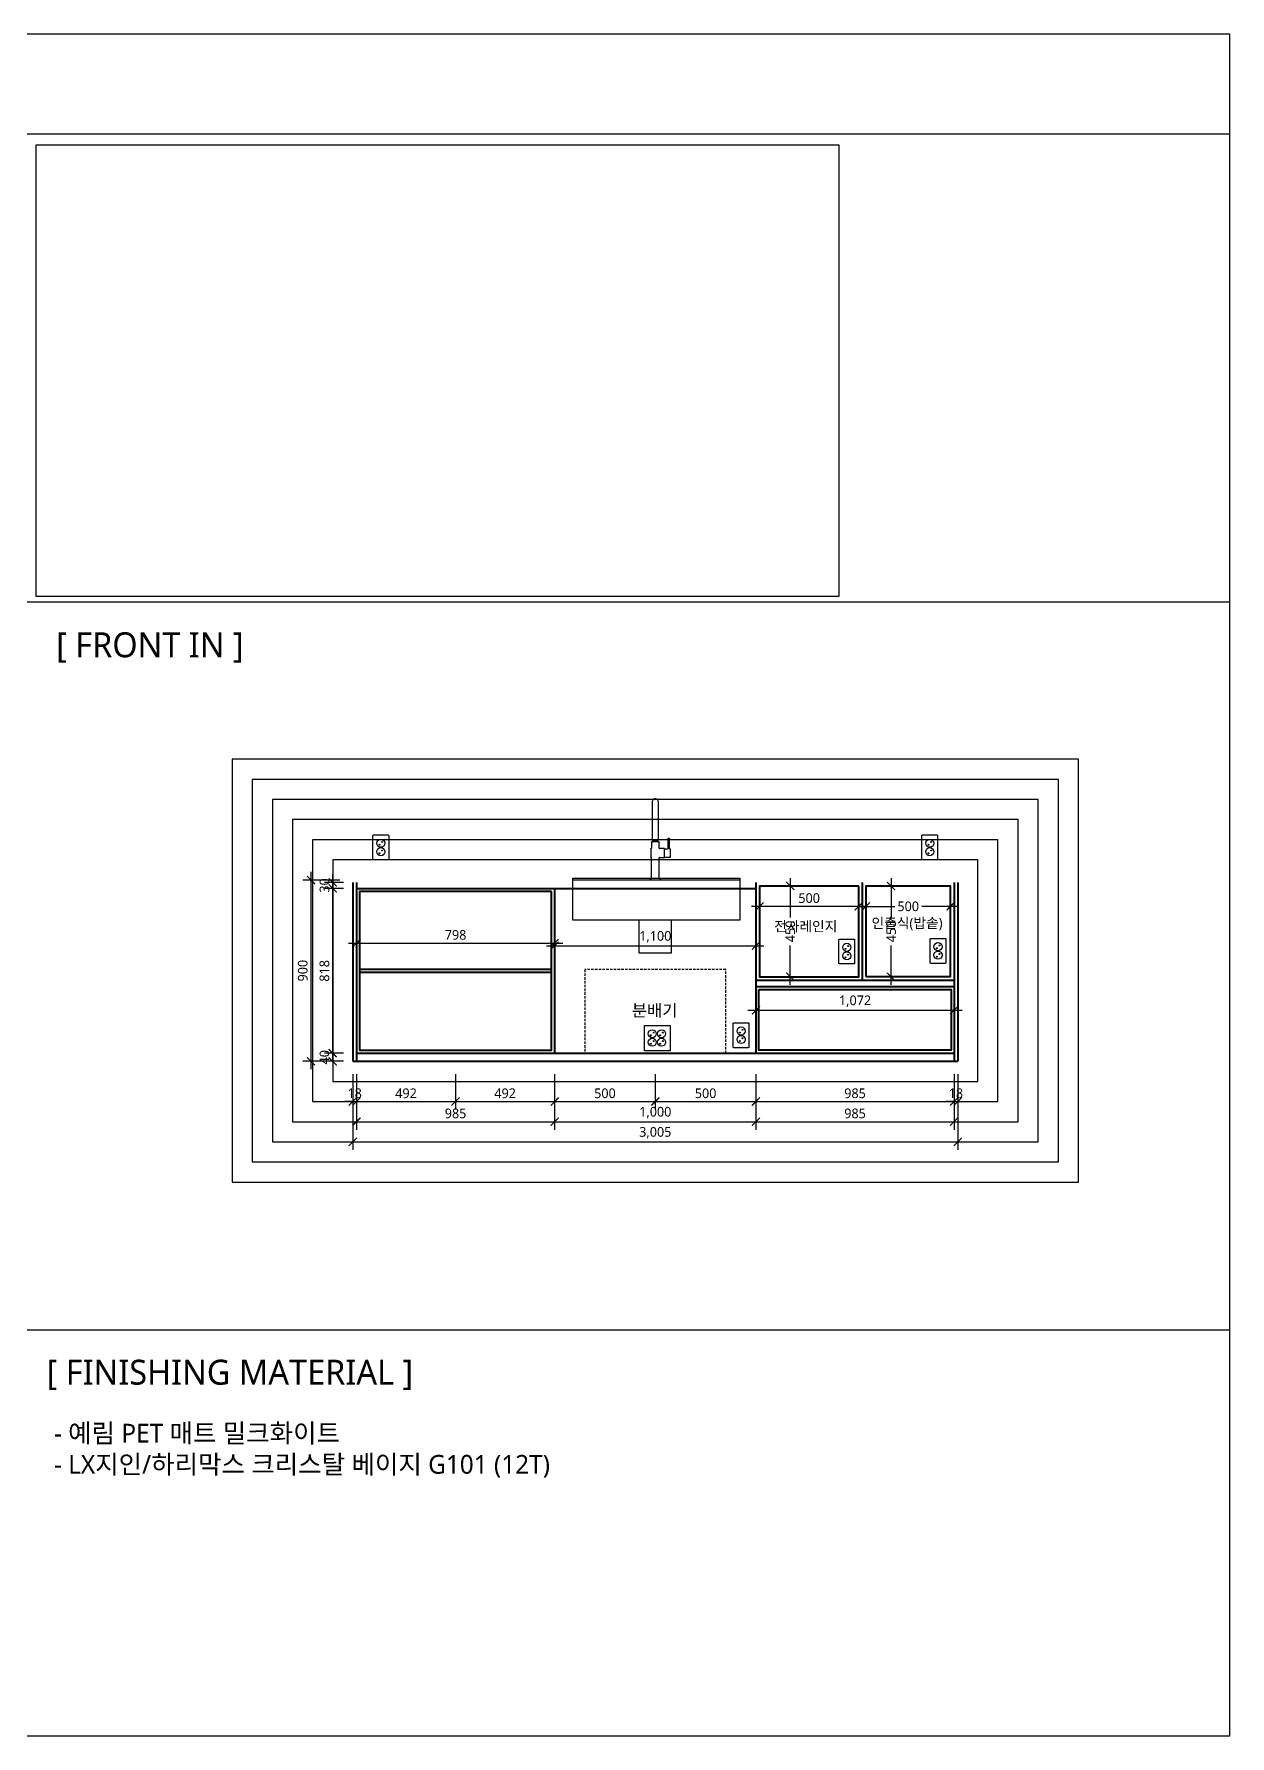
# Model space of a CAD drawing. Header units: millimetres. Extents: x 512 to 764439, y -71 to 559481.
# Drawn here: x 545884 to 551825, y 215317 to 223768 of the extents above; entities that cross this region are included whole.
import ezdxf
from ezdxf.enums import TextEntityAlignment as Align

# ---------------------------------------------------------------- set-up
doc = ezdxf.new("R2010")
doc.units = ezdxf.units.MM
doc.header["$LTSCALE"] = 50
doc.linetypes.add('HIDDEN', pattern=[0.375, 0.25, -0.125])
doc.layers.add('#Fur', color=6, linetype='Continuous', lineweight=40)
for name, color, linetype in [('#FUR_제작', 6, 'Continuous'), ('#TEXT', 7, 'Continuous'), ('#욕실', 252, 'Continuous'), ('#콘센트.스위치', 4, 'Continuous'), ('_R_F_WIN', 4, 'Continuous')]:
    doc.layers.add(name, color=color, linetype=linetype)
doc.styles.add('CJ-TEXT', font='malgun.ttf')
doc.styles.add('맑은 고딕', font='malgun.ttf')
doc.styles.add('맑은고딕', font='malgun.ttf')
doc.dimstyles.new('DIM-120', dxfattribs={"dimscale": 120, "dimtxt": 0.6, "dimasz": 0.8, "dimexe": 0.8, "dimexo": 0.8, "dimgap": 0.2, "dimtad": 1, "dimdec": 0, "dimlunit": 6, "dimtxsty": '맑은고딕', "dimblk": 'ARCHTICK', "dimcen": 1, "dimdle": 0.8, "dimclrd": 5, "dimclre": 5, "dimclrt": 4, "dimadec": 0, "dimazin": 0, "dimtfac": 1, "dimtdec": 0, "dimtix": 1, "dimtmove": 2, "dimatfit": 3, "dimldrblk": 'ARCHTICK', "dimfxl": 1, "dimtolj": 1, "dimtzin": 0, "dimarcsym": 0})
picture_1 = doc.add_image_def('image32.png', size_in_pixel=(1920, 1080))

# ---------------------------------------------------------------- blocks, each defined once
blk = doc.blocks.new('ford')
at = {"color": 8}
for p, q in [((261334.8, 20238.5), (261335.1, 20241.3)), ((261334.8, 20047.7), (261334.8, 20238.5)), ((261335.1, 20241.3), (261335.8, 20244.1)), ((261335.8, 20244.1), (261337, 20246.8)), ((261337, 20246.8), (261338.8, 20249.2)), ((261338.8, 20249.2), (261341, 20251.2)), ((261341, 20251.2), (261343.4, 20252.6)), ((261343.4, 20252.6), (261345.9, 20253.4)), ((261345.9, 20253.4), (261348.3, 20253.6)), ((261348.3, 20253.6), (261350.8, 20253.4)), ((261350.8, 20253.4), (261353.3, 20252.6)), ((261353.3, 20252.6), (261355.7, 20251.2)), ((261355.7, 20251.2), (261357.9, 20249.2)), ((261357.9, 20249.2), (261359.6, 20246.8)), ((261359.6, 20246.8), (261360.9, 20244.1)), ((261360.9, 20244.1), (261361.6, 20241.3)), ((261361.6, 20241.3), (261361.8, 20238.5)), ((261361.8, 20238.5), (261361.8, 20047.7)), ((261329.3, 20038), (261329.4, 20038.2)), ((261329.3, 20037.7), (261329.3, 20038)), ((261329.3, 20037.7), (261329.3, 20006.7)), ((261329.4, 20038.2), (261329.6, 20038.3)), ((261329.6, 20038.3), (261329.8, 20038.4)), ((261333.2, 20039.4), (261329.8, 20038.4)), ((261333.2, 20039.4), (261333.6, 20039.4)), ((261333.6, 20039.4), (261333.9, 20039.4)), ((261333.9, 20039.4), (261334.9, 20039.4)), ((261334.8, 20047.7), (261334.9, 20047.4)), ((261334.9, 20047.4), (261335.1, 20047.4)), ((261334.9, 20047.4), (261334.9, 20039.4)), ((261361.8, 20039.4), (261334.9, 20039.4)), ((261336, 20047.4), (261335.1, 20047.4)), ((261336, 20047.4), (261336.2, 20046.7)), ((261360.6, 20047.4), (261336, 20047.4)), ((261336.2, 20046.7), (261336.2, 20046.4)), ((261336.2, 20046.4), (261360.4, 20046.4)), ((261360.6, 20047.4), (261360.4, 20046.4)), ((261360.6, 20047.4), (261361.8, 20047.4)), ((261361.8, 20047.4), (261361.8, 20047.7)), ((261361.8, 20039.4), (261361.8, 20047.4)), ((261363.1, 20039.4), (261361.8, 20039.4)), ((261363.1, 20039.4), (261363.5, 20039.4)), ((261363.5, 20039.4), (261366.9, 20038.4)), ((261366.9, 20038.4), (261367.1, 20038.3)), ((261367.1, 20038.3), (261367.3, 20038.2)), ((261367.3, 20038.2), (261367.4, 20038)), ((261367.4, 20038), (261367.4, 20037.7)), ((261367.4, 20007), (261367.4, 20037.7)), ((261411.8, 20004.5), (261411.8, 20057.4)), ((261411.8, 20057.4), (261418.3, 20057.4)), ((261418.3, 20004.5), (261418.3, 20057.4)), ((261326.7, 20004.6), (261326.8, 20004.9)), ((261326.7, 20004.6), (261326.7, 20003.9)), ((261326.7, 20003.9), (261326.7, 20003.9)), ((261326.7, 20003.9), (261326.7, 19962.1)), ((261326.8, 19961.8), (261326.7, 19962.1)), ((261326.8, 20004.9), (261327, 20005.1)), ((261327, 19961.6), (261326.8, 19961.8)), ((261327, 20005.1), (261327.2, 20005.3)), ((261327.2, 19961.4), (261327, 19961.6)), ((261327.2, 20005.3), (261327.5, 20005.3)), ((261327.5, 19961.4), (261327.2, 19961.4)), ((261327.9, 20005.3), (261327.5, 20005.3)), ((261327.9, 19961.4), (261327.5, 19961.4)), ((261327.9, 20005.3), (261328.4, 20005.4)), ((261328.4, 19961.3), (261327.9, 19961.4)), ((261328.4, 20005.4), (261328.8, 20005.7)), ((261328.8, 19961), (261328.4, 19961.3)), ((261328.8, 20005.7), (261329.1, 20006.1)), ((261329.1, 19960.5), (261328.8, 19961)), ((261329.1, 20006.1), (261329.3, 20006.7)), ((261329.2, 19960), (261329.1, 19960.5)), ((261329.2, 19858.8), (261329.2, 19960)), ((261367.4, 20007), (261367.4, 20006.7)), ((261367.4, 20006.7), (261367.5, 20006.1)), ((261367.5, 20006.1), (261367.8, 20005.7)), ((261367.6, 19960.5), (261367.5, 19960)), ((261367.5, 19858.8), (261367.5, 19960)), ((261367.8, 19961), (261367.6, 19960.5)), ((261367.8, 20005.7), (261368.3, 20005.4)), ((261368.3, 19961.3), (261367.8, 19961)), ((261368.3, 20005.4), (261368.8, 20005.3)), ((261368.8, 19961.4), (261368.3, 19961.3)), ((261393.9, 20005.3), (261368.8, 20005.3)), ((261368.8, 19961.4), (261393.9, 19961.4)), ((261393.9, 20005.3), (261394.2, 20005.3)), ((261394.2, 19961.4), (261393.9, 19961.4)), ((261394.2, 20005.3), (261394.4, 20005.1)), ((261394.4, 19961.6), (261394.2, 19961.4)), ((261394.4, 20005.1), (261394.6, 20004.9)), ((261394.5, 19961.8), (261394.4, 19961.6)), ((261394.5, 19961.8), (261423.8, 19961.8)), ((261394.6, 20004.9), (261394.7, 20004.6)), ((261394.6, 20004.5), (261394.7, 20004.5)), ((261394.7, 20004.6), (261394.7, 20004.5)), ((261394.7, 20004.5), (261411.8, 20004.5)), ((261394.7, 19961.8), (261394.7, 20004.5)), ((261418.3, 20004.5), (261423.8, 20004.5)), ((261423.8, 19961.8), (261423.8, 20004.5)), ((261321.2, 19854.2), (261321.4, 19854.6)), ((261321.2, 19854.2), (261321.2, 19850.9)), ((261321.4, 19850.4), (261321.2, 19850.9)), ((261321.3, 19850.1), (261321.2, 19849.8)), ((261321.2, 19849.8), (261321.2, 19849)), ((261375.4, 19849), (261321.2, 19849)), ((261321.3, 19850.1), (261321.5, 19850.2)), ((261321.4, 19854.6), (261321.8, 19854.9)), ((261321.9, 19850.2), (261321.4, 19850.4)), ((261321.5, 19850.2), (261321.7, 19850.2)), ((261321.9, 19850.2), (261321.7, 19850.2)), ((261321.8, 19854.9), (261327.4, 19856.4)), ((261322.1, 19850.2), (261321.9, 19850.2)), ((261322.1, 19850.2), (261374.7, 19850.2)), ((261327.4, 19856.4), (261328.1, 19856.8)), ((261328.1, 19856.8), (261328.7, 19857.3)), ((261328.7, 19857.3), (261329.1, 19858)), ((261329.1, 19858), (261329.2, 19858.8)), ((261367.5, 19858.8), (261367.6, 19858)), ((261367.6, 19858), (261368, 19857.3)), ((261368, 19857.3), (261368.5, 19856.8)), ((261368.5, 19856.8), (261369.3, 19856.4)), ((261374.9, 19854.9), (261369.3, 19856.4)), ((261375.3, 19850.4), (261374.7, 19850.2)), ((261375, 19850.2), (261374.7, 19850.2)), ((261374.9, 19854.9), (261375.3, 19854.6)), ((261375.1, 19850.2), (261375, 19850.2)), ((261375.4, 19850.1), (261375.1, 19850.2)), ((261375.3, 19854.6), (261375.5, 19854.2)), ((261375.5, 19850.9), (261375.3, 19850.4)), ((261375.4, 19850.1), (261375.4, 19849.8)), ((261375.4, 19849.8), (261375.4, 19849)), ((261375.5, 19850.9), (261375.5, 19854.2))]:
    blk.add_line(p, q, dxfattribs=at)
blk = doc.blocks.new('2구 콘센트 입면')
at = {"layer": '#콘센트.스위치', "color": 252}
blk.add_lwpolyline([(323691.9, 76358.2), (323763.9, 76358.2, -0.414214), (323766.9, 76355.2), (323766.9, 76237.2, -0.414214), (323763.9, 76234.2), (323691.9, 76234.2, -0.414214), (323688.9, 76237.2), (323688.9, 76355.2, -0.414214)], format="xyb", close=True, dxfattribs=at)
for centre, radius in [((323727.9, 76317.1), 20.1), ((323734.8, 76323), 2.26), ((323727.9, 76274.9), 20.1), ((323721.3, 76309.6), 2.26), ((323721.3, 76267.3), 2.26), ((323734.8, 76280.8), 2.26)]:
    blk.add_circle(centre, radius, dxfattribs=at)
blk = doc.blocks.new('4구 콘센트 입면')
at = {"layer": '#콘센트.스위치', "color": 252}
blk.add_lwpolyline([(323297.1, 76378.6), (323419.1, 76378.6, -0.414214), (323422.1, 76375.6), (323422.1, 76255.6, -0.414214), (323419.1, 76252.6), (323297.1, 76252.6, -0.414214), (323294.1, 76255.6), (323294.1, 76375.6, -0.414214)], format="xyb", close=True, dxfattribs=at)
for centre, radius in [((323333.1, 76337.5), 20.1), ((323326.5, 76329.9), 2.26), ((323340, 76343.4), 2.26), ((323379.1, 76337.5), 20.1), ((323372.5, 76329.9), 2.26), ((323386, 76343.4), 2.26), ((323333.1, 76295.3), 20.1), ((323326.5, 76287.7), 2.26), ((323340, 76301.2), 2.26), ((323379.1, 76295.3), 20.1), ((323372.5, 76287.7), 2.26), ((323386, 76301.2), 2.26)]:
    blk.add_circle(centre, radius, dxfattribs=at)
blk = doc.blocks.new('_ArchTick')
at = {"color": 0, "linetype": 'ByBlock', "const_width": 0.15}
blk.add_lwpolyline([(-0.5, -0.5), (0.5, 0.5)], dxfattribs=at)
blk = doc.blocks.new('*D126')
at = {"color": 5, "lineweight": -2, "transparency": 16777216}
for p, q in [((547467.7, 218603.2), (547467.7, 218427.2)), ((547485.7, 218603.2), (547485.7, 218427.2)), ((547467.7, 218467.2), (547427.7, 218467.2)), ((547467.7, 218467.2), (547485.7, 218467.2)), ((547485.7, 218467.2), (547525.7, 218467.2))]:
    blk.add_line(p, q, dxfattribs=at)
at = {"layer": 'Defpoints', "color": 0, "transparency": 16777216}
for p in [(547467.7, 218667.2), (547485.7, 218667.2), (547485.7, 218467.2)]:
    blk.add_point(p, dxfattribs=at)
at = {"color": 5, "lineweight": -2, "transparency": 16777216, "xscale": 40, "yscale": 40, "zscale": 40}
blk.add_blockref('_ArchTick', (547467.7, 218467.2), dxfattribs=at)
at = {"color": 5, "lineweight": -2, "transparency": 16777216, "xscale": 40, "yscale": 40, "zscale": 40, "rotation": 180}
blk.add_blockref('_ArchTick', (547485.7, 218467.2), dxfattribs=at)
at = {"color": 4, "transparency": 16777216, "insert": (547476.7, 218508.2), "char_height": 48, "attachment_point": 5, "style": '맑은고딕'}
blk.add_mtext('\\A1;18', dxfattribs=at)
blk = doc.blocks.new('*D127')
at = {"color": 5, "lineweight": -2, "transparency": 16777216}
for p, q in [((547485.7, 218603.2), (547485.7, 218427.2)), ((547978, 218603.2), (547978, 218427.2)), ((547445.7, 218467.2), (548018, 218467.2))]:
    blk.add_line(p, q, dxfattribs=at)
at = {"layer": 'Defpoints', "color": 0, "transparency": 16777216}
for p in [(547485.7, 218667.2), (547978, 218667.2), (547978, 218467.2)]:
    blk.add_point(p, dxfattribs=at)
at = {"color": 5, "lineweight": -2, "transparency": 16777216, "xscale": 40, "yscale": 40, "zscale": 40, "rotation": 180}
blk.add_blockref('_ArchTick', (547485.7, 218467.2), dxfattribs=at)
at = {"color": 5, "lineweight": -2, "transparency": 16777216, "xscale": 40, "yscale": 40, "zscale": 40}
blk.add_blockref('_ArchTick', (547978, 218467.2), dxfattribs=at)
at = {"color": 4, "transparency": 16777216, "insert": (547731.9, 218508), "char_height": 48, "attachment_point": 5, "style": '맑은고딕'}
blk.add_mtext('\\A1;492', dxfattribs=at)
blk = doc.blocks.new('*D128')
at = {"color": 5, "lineweight": -2, "transparency": 16777216}
for p, q in [((547978, 218603.2), (547978, 218427.2)), ((548470.2, 218603.2), (548470.2, 218427.2)), ((547938, 218467.2), (548510.2, 218467.2))]:
    blk.add_line(p, q, dxfattribs=at)
at = {"layer": 'Defpoints', "color": 0, "transparency": 16777216}
for p in [(547978, 218667.2), (548470.2, 218667.2), (548470.2, 218467.2)]:
    blk.add_point(p, dxfattribs=at)
at = {"color": 5, "lineweight": -2, "transparency": 16777216, "xscale": 40, "yscale": 40, "zscale": 40, "rotation": 180}
blk.add_blockref('_ArchTick', (547978, 218467.2), dxfattribs=at)
at = {"color": 5, "lineweight": -2, "transparency": 16777216, "xscale": 40, "yscale": 40, "zscale": 40}
blk.add_blockref('_ArchTick', (548470.2, 218467.2), dxfattribs=at)
at = {"color": 4, "transparency": 16777216, "insert": (548224.1, 218508), "char_height": 48, "attachment_point": 5, "style": '맑은고딕'}
blk.add_mtext('\\A1;492', dxfattribs=at)
blk = doc.blocks.new('*D129')
at = {"color": 5, "lineweight": -2, "transparency": 16777216}
for p, q in [((548470.2, 218603.2), (548470.2, 218427.2)), ((548970.2, 218603.2), (548970.2, 218427.2)), ((548430.2, 218467.2), (549010.2, 218467.2))]:
    blk.add_line(p, q, dxfattribs=at)
at = {"layer": 'Defpoints', "color": 0, "transparency": 16777216}
for p in [(548470.2, 218667.2), (548970.2, 218667.2), (548970.2, 218467.2)]:
    blk.add_point(p, dxfattribs=at)
at = {"color": 5, "lineweight": -2, "transparency": 16777216, "xscale": 40, "yscale": 40, "zscale": 40, "rotation": 180}
blk.add_blockref('_ArchTick', (548470.2, 218467.2), dxfattribs=at)
at = {"color": 5, "lineweight": -2, "transparency": 16777216, "xscale": 40, "yscale": 40, "zscale": 40}
blk.add_blockref('_ArchTick', (548970.2, 218467.2), dxfattribs=at)
at = {"color": 4, "transparency": 16777216, "insert": (548720.2, 218508), "char_height": 48, "attachment_point": 5, "style": '맑은고딕'}
blk.add_mtext('\\A1;500', dxfattribs=at)
blk = doc.blocks.new('*D130')
at = {"color": 5, "lineweight": -2, "transparency": 16777216}
for p, q in [((549470.2, 218603.2), (549470.2, 218427.2)), ((550454.7, 218603.2), (550454.7, 218427.2)), ((549430.2, 218467.2), (550494.7, 218467.2))]:
    blk.add_line(p, q, dxfattribs=at)
at = {"layer": 'Defpoints', "color": 0, "transparency": 16777216}
for p in [(549470.2, 218667.2), (550454.7, 218667.2), (550454.7, 218467.2)]:
    blk.add_point(p, dxfattribs=at)
at = {"color": 5, "lineweight": -2, "transparency": 16777216, "xscale": 40, "yscale": 40, "zscale": 40, "rotation": 180}
blk.add_blockref('_ArchTick', (549470.2, 218467.2), dxfattribs=at)
at = {"color": 5, "lineweight": -2, "transparency": 16777216, "xscale": 40, "yscale": 40, "zscale": 40}
blk.add_blockref('_ArchTick', (550454.7, 218467.2), dxfattribs=at)
at = {"color": 4, "transparency": 16777216, "insert": (549962.5, 218508), "char_height": 48, "attachment_point": 5, "style": '맑은고딕'}
blk.add_mtext('\\A1;985', dxfattribs=at)
blk = doc.blocks.new('*D131')
at = {"color": 5, "lineweight": -2, "transparency": 16777216}
for p, q in [((550454.7, 218603.2), (550454.7, 218427.2)), ((550472.7, 218603.2), (550472.7, 218427.2)), ((550454.7, 218467.2), (550414.7, 218467.2)), ((550454.7, 218467.2), (550472.7, 218467.2)), ((550472.7, 218467.2), (550512.7, 218467.2))]:
    blk.add_line(p, q, dxfattribs=at)
at = {"layer": 'Defpoints', "color": 0, "transparency": 16777216}
for p in [(550454.7, 218667.2), (550472.7, 218667.2), (550472.7, 218467.2)]:
    blk.add_point(p, dxfattribs=at)
at = {"color": 5, "lineweight": -2, "transparency": 16777216, "xscale": 40, "yscale": 40, "zscale": 40}
blk.add_blockref('_ArchTick', (550454.7, 218467.2), dxfattribs=at)
at = {"color": 5, "lineweight": -2, "transparency": 16777216, "xscale": 40, "yscale": 40, "zscale": 40, "rotation": 180}
blk.add_blockref('_ArchTick', (550472.7, 218467.2), dxfattribs=at)
at = {"color": 4, "transparency": 16777216, "insert": (550463.7, 218508.2), "char_height": 48, "attachment_point": 5, "style": '맑은고딕'}
blk.add_mtext('\\A1;18', dxfattribs=at)
blk = doc.blocks.new('*D132')
at = {"color": 5, "lineweight": -2, "transparency": 16777216}
for p, q in [((547485.7, 218603.2), (547485.7, 218327.2)), ((548470.2, 218603.2), (548470.2, 218327.2)), ((547445.7, 218367.2), (548510.2, 218367.2))]:
    blk.add_line(p, q, dxfattribs=at)
at = {"layer": 'Defpoints', "color": 0, "transparency": 16777216}
for p in [(547485.7, 218667.2), (548470.2, 218667.2), (548470.2, 218367.2)]:
    blk.add_point(p, dxfattribs=at)
at = {"color": 5, "lineweight": -2, "transparency": 16777216, "xscale": 40, "yscale": 40, "zscale": 40, "rotation": 180}
blk.add_blockref('_ArchTick', (547485.7, 218367.2), dxfattribs=at)
at = {"color": 5, "lineweight": -2, "transparency": 16777216, "xscale": 40, "yscale": 40, "zscale": 40}
blk.add_blockref('_ArchTick', (548470.2, 218367.2), dxfattribs=at)
at = {"color": 4, "transparency": 16777216, "insert": (547978, 218408), "char_height": 48, "attachment_point": 5, "style": '맑은고딕'}
blk.add_mtext('\\A1;985', dxfattribs=at)
blk = doc.blocks.new('*D133')
at = {"color": 5, "lineweight": -2, "transparency": 16777216}
for p, q in [((548470.2, 218603.2), (548470.2, 218327.2)), ((549470.2, 218603.2), (549470.2, 218327.2)), ((548430.2, 218367.2), (549510.2, 218367.2))]:
    blk.add_line(p, q, dxfattribs=at)
at = {"layer": 'Defpoints', "color": 0, "transparency": 16777216}
for p in [(548470.2, 218667.2), (549470.2, 218667.2), (549470.2, 218367.2)]:
    blk.add_point(p, dxfattribs=at)
at = {"color": 5, "lineweight": -2, "transparency": 16777216, "xscale": 40, "yscale": 40, "zscale": 40, "rotation": 180}
blk.add_blockref('_ArchTick', (548470.2, 218367.2), dxfattribs=at)
at = {"color": 5, "lineweight": -2, "transparency": 16777216, "xscale": 40, "yscale": 40, "zscale": 40}
blk.add_blockref('_ArchTick', (549470.2, 218367.2), dxfattribs=at)
at = {"color": 4, "transparency": 16777216, "insert": (548970.2, 218412.2), "char_height": 48, "attachment_point": 5, "style": '맑은고딕'}
blk.add_mtext('\\A1;1,000', dxfattribs=at)
blk = doc.blocks.new('*D134')
at = {"color": 5, "lineweight": -2, "transparency": 16777216}
for p, q in [((549470.2, 218603.2), (549470.2, 218327.2)), ((550454.7, 218603.2), (550454.7, 218327.2)), ((549430.2, 218367.2), (550494.7, 218367.2))]:
    blk.add_line(p, q, dxfattribs=at)
at = {"layer": 'Defpoints', "color": 0, "transparency": 16777216}
for p in [(549470.2, 218667.2), (550454.7, 218667.2), (550454.7, 218367.2)]:
    blk.add_point(p, dxfattribs=at)
at = {"color": 5, "lineweight": -2, "transparency": 16777216, "xscale": 40, "yscale": 40, "zscale": 40, "rotation": 180}
blk.add_blockref('_ArchTick', (549470.2, 218367.2), dxfattribs=at)
at = {"color": 5, "lineweight": -2, "transparency": 16777216, "xscale": 40, "yscale": 40, "zscale": 40}
blk.add_blockref('_ArchTick', (550454.7, 218367.2), dxfattribs=at)
at = {"color": 4, "transparency": 16777216, "insert": (549962.5, 218408), "char_height": 48, "attachment_point": 5, "style": '맑은고딕'}
blk.add_mtext('\\A1;985', dxfattribs=at)
blk = doc.blocks.new('*D135')
at = {"color": 5, "lineweight": -2, "transparency": 16777216}
for p, q in [((547467.7, 218603.2), (547467.7, 218227.2)), ((550472.7, 218603.2), (550472.7, 218227.2)), ((547427.7, 218267.2), (550512.7, 218267.2))]:
    blk.add_line(p, q, dxfattribs=at)
at = {"layer": 'Defpoints', "color": 0, "transparency": 16777216}
for p in [(547467.7, 218667.2), (550472.7, 218667.2), (550472.7, 218267.2)]:
    blk.add_point(p, dxfattribs=at)
at = {"color": 5, "lineweight": -2, "transparency": 16777216, "xscale": 40, "yscale": 40, "zscale": 40, "rotation": 180}
blk.add_blockref('_ArchTick', (547467.7, 218267.2), dxfattribs=at)
at = {"color": 5, "lineweight": -2, "transparency": 16777216, "xscale": 40, "yscale": 40, "zscale": 40}
blk.add_blockref('_ArchTick', (550472.7, 218267.2), dxfattribs=at)
at = {"color": 4, "transparency": 16777216, "insert": (548970.2, 218312.1), "char_height": 48, "attachment_point": 5, "style": '맑은고딕'}
blk.add_mtext('\\A1;3,005', dxfattribs=at)
blk = doc.blocks.new('*D136')
at = {"color": 5, "lineweight": -2, "transparency": 16777216}
for p, q in [((547367.7, 218707.2), (547367.7, 218747.2)), ((547421.7, 218707.2), (547327.7, 218707.2)), ((547421.7, 218667.2), (547327.7, 218667.2)), ((547367.7, 218707.2), (547367.7, 218667.2)), ((547367.7, 218667.2), (547367.7, 218627.2))]:
    blk.add_line(p, q, dxfattribs=at)
at = {"layer": 'Defpoints', "color": 0, "transparency": 16777216}
for p in [(547367.7, 218667.2), (547485.7, 218707.2), (547485.7, 218667.2)]:
    blk.add_point(p, dxfattribs=at)
at = {"color": 5, "lineweight": -2, "transparency": 16777216, "xscale": 40, "yscale": 40, "zscale": 40}
for p, rotation in [((547367.7, 218707.2), 270), ((547367.7, 218667.2), 90)]:
    blk.add_blockref('_ArchTick', p, dxfattribs=dict(at, rotation=rotation))
at = {"color": 4, "transparency": 16777216, "insert": (547326.9, 218687.2), "char_height": 48, "attachment_point": 5, "rotation": 90, "style": '맑은고딕'}
blk.add_mtext('\\A1;40', dxfattribs=at)
blk = doc.blocks.new('*D137')
at = {"color": 5, "lineweight": -2, "transparency": 16777216}
for p, q in [((547421.7, 219525.2), (547327.7, 219525.2)), ((547367.7, 218667.2), (547367.7, 219565.2)), ((547421.7, 218707.2), (547327.7, 218707.2))]:
    blk.add_line(p, q, dxfattribs=at)
at = {"layer": 'Defpoints', "color": 0, "transparency": 16777216}
for p in [(547367.7, 219525.2), (547485.7, 219525.2), (547485.7, 218707.2)]:
    blk.add_point(p, dxfattribs=at)
at = {"color": 5, "lineweight": -2, "transparency": 16777216, "xscale": 40, "yscale": 40, "zscale": 40}
for p, rotation in [((547367.7, 219525.2), 90), ((547367.7, 218707.2), 270)]:
    blk.add_blockref('_ArchTick', p, dxfattribs=dict(at, rotation=rotation))
at = {"color": 4, "transparency": 16777216, "insert": (547326.8, 219116.2), "char_height": 48, "attachment_point": 5, "rotation": 90, "style": '맑은고딕'}
blk.add_mtext('\\A1;818', dxfattribs=at)
blk = doc.blocks.new('*D138')
at = {"color": 5, "lineweight": -2, "transparency": 16777216}
for p, q in [((547367.7, 219555.2), (547367.7, 219595.2)), ((547421.7, 219555.2), (547327.7, 219555.2)), ((547421.7, 219525.2), (547327.7, 219525.2)), ((547367.7, 219525.2), (547367.7, 219555.2)), ((547367.7, 219525.2), (547367.7, 219485.2))]:
    blk.add_line(p, q, dxfattribs=at)
at = {"layer": 'Defpoints', "color": 0, "transparency": 16777216}
for p in [(547367.7, 219555.2), (547485.7, 219555.2), (547485.7, 219525.2)]:
    blk.add_point(p, dxfattribs=at)
at = {"color": 5, "lineweight": -2, "transparency": 16777216, "xscale": 40, "yscale": 40, "zscale": 40}
for p, rotation in [((547367.7, 219555.2), 270), ((547367.7, 219525.2), 90)]:
    blk.add_blockref('_ArchTick', p, dxfattribs=dict(at, rotation=rotation))
at = {"color": 4, "transparency": 16777216, "insert": (547326.9, 219540.2), "char_height": 48, "attachment_point": 5, "rotation": 90, "style": '맑은고딕'}
blk.add_mtext('\\A1;30', dxfattribs=at)
blk = doc.blocks.new('*D139')
at = {"color": 5, "lineweight": -2, "transparency": 16777216}
for p, q in [((549470.2, 218984.5), (549470.2, 218960.5)), ((550454.7, 218984.5), (550454.7, 218960.5)), ((549430.2, 218920.5), (550494.7, 218920.5))]:
    blk.add_line(p, q, dxfattribs=at)
at = {"layer": 'Defpoints', "color": 0, "transparency": 16777216}
for p in [(549470.2, 218920.5), (550454.7, 218920.5), (550454.7, 218920.5)]:
    blk.add_point(p, dxfattribs=at)
at = {"color": 5, "lineweight": -2, "transparency": 16777216, "xscale": 40, "yscale": 40, "zscale": 40, "rotation": 180}
blk.add_blockref('_ArchTick', (549470.2, 218920.5), dxfattribs=at)
at = {"color": 5, "lineweight": -2, "transparency": 16777216, "xscale": 40, "yscale": 40, "zscale": 40}
blk.add_blockref('_ArchTick', (550454.7, 218920.5), dxfattribs=at)
at = {"color": 4, "transparency": 16777216, "insert": (549962.5, 218965.5), "char_height": 48, "attachment_point": 5, "style": '맑은고딕'}
blk.add_mtext('\\A1;1,072', dxfattribs=at)
blk = doc.blocks.new('*D140')
at = {"color": 5, "lineweight": -2, "transparency": 16777216}
for p, q in [((550020.7, 219436.4), (549448.2, 219436.4)), ((549488.2, 219397.2), (549488.2, 219476.4)), ((549980.7, 219397.2), (549980.7, 219476.4))]:
    blk.add_line(p, q, dxfattribs=at)
at = {"layer": 'Defpoints', "color": 0, "transparency": 16777216}
for p in [(549488.2, 219436.4), (549488.2, 219333.2), (549980.7, 219333.2)]:
    blk.add_point(p, dxfattribs=at)
at = {"color": 5, "lineweight": -2, "transparency": 16777216, "xscale": 40, "yscale": 40, "zscale": 40, "rotation": 180}
blk.add_blockref('_ArchTick', (549488.2, 219436.4), dxfattribs=at)
at = {"color": 5, "lineweight": -2, "transparency": 16777216, "xscale": 40, "yscale": 40, "zscale": 40}
blk.add_blockref('_ArchTick', (549980.7, 219436.4), dxfattribs=at)
at = {"color": 4, "transparency": 16777216, "insert": (549734.5, 219477.2), "char_height": 48, "attachment_point": 5, "style": '맑은고딕'}
blk.add_mtext('\\A1;500', dxfattribs=at)
blk = doc.blocks.new('*D141')
at = {"color": 5, "lineweight": -2, "transparency": 16777216}
for p, q in [((549976.7, 219436.4), (550159.7, 219436.4)), ((550016.7, 219397.3), (550016.7, 219476.4)), ((550476.7, 219436.4), (550293.8, 219436.4)), ((550436.7, 219397.3), (550436.7, 219476.4))]:
    blk.add_line(p, q, dxfattribs=at)
at = {"layer": 'Defpoints', "color": 0, "transparency": 16777216}
for p in [(550436.7, 219436.4), (550016.7, 219333.3), (550436.7, 219333.3)]:
    blk.add_point(p, dxfattribs=at)
at = {"color": 5, "lineweight": -2, "transparency": 16777216, "xscale": 40, "yscale": 40, "zscale": 40, "rotation": 180}
blk.add_blockref('_ArchTick', (550016.7, 219436.4), dxfattribs=at)
at = {"color": 5, "lineweight": -2, "transparency": 16777216, "xscale": 40, "yscale": 40, "zscale": 40}
blk.add_blockref('_ArchTick', (550436.7, 219436.4), dxfattribs=at)
at = {"color": 4, "transparency": 16777216, "insert": (550226.7, 219436.4), "char_height": 48, "attachment_point": 5, "style": '맑은고딕'}
blk.add_mtext('\\A1;500', dxfattribs=at)
blk = doc.blocks.new('*D142')
at = {"color": 5, "lineweight": -2, "transparency": 16777216}
for p, q in [((548430.2, 219240.5), (549510.2, 219240.5)), ((548470.2, 219181.5), (548470.2, 219200.5)), ((549470.2, 219181.5), (549470.2, 219200.5))]:
    blk.add_line(p, q, dxfattribs=at)
at = {"layer": 'Defpoints', "color": 0, "transparency": 16777216}
for p in [(548470.2, 219245.5), (549470.2, 219245.5), (549470.2, 219240.5)]:
    blk.add_point(p, dxfattribs=at)
at = {"color": 5, "lineweight": -2, "transparency": 16777216, "xscale": 40, "yscale": 40, "zscale": 40, "rotation": 180}
blk.add_blockref('_ArchTick', (548470.2, 219240.5), dxfattribs=at)
at = {"color": 5, "lineweight": -2, "transparency": 16777216, "xscale": 40, "yscale": 40, "zscale": 40}
blk.add_blockref('_ArchTick', (549470.2, 219240.5), dxfattribs=at)
at = {"color": 4, "transparency": 16777216, "insert": (548970.2, 219285.4), "char_height": 48, "attachment_point": 5, "style": '맑은고딕'}
blk.add_mtext('\\A1;1,100', dxfattribs=at)
blk = doc.blocks.new('*D143')
at = {"color": 5, "lineweight": -2, "transparency": 16777216}
for p, q in [((547485.7, 219317.7), (547485.7, 219293.7)), ((548470.2, 219317.7), (548470.2, 219293.7)), ((547445.7, 219253.7), (548510.2, 219253.7))]:
    blk.add_line(p, q, dxfattribs=at)
at = {"layer": 'Defpoints', "color": 0, "transparency": 16777216}
for p in [(547485.7, 219253.7), (548470.2, 219253.7), (548470.2, 219253.7)]:
    blk.add_point(p, dxfattribs=at)
at = {"color": 5, "lineweight": -2, "transparency": 16777216, "xscale": 40, "yscale": 40, "zscale": 40, "rotation": 180}
blk.add_blockref('_ArchTick', (547485.7, 219253.7), dxfattribs=at)
at = {"color": 5, "lineweight": -2, "transparency": 16777216, "xscale": 40, "yscale": 40, "zscale": 40}
blk.add_blockref('_ArchTick', (548470.2, 219253.7), dxfattribs=at)
at = {"color": 4, "transparency": 16777216, "insert": (547978, 219294.5), "char_height": 48, "attachment_point": 5, "style": '맑은고딕'}
blk.add_mtext('\\A1;798', dxfattribs=at)
blk = doc.blocks.new('*D144')
at = {"color": 5, "lineweight": -2, "transparency": 16777216}
for p, q in [((547259.7, 219607.2), (547259.7, 218627.2)), ((547403.7, 219567.2), (547219.7, 219567.2)), ((547403.7, 218667.2), (547219.7, 218667.2))]:
    blk.add_line(p, q, dxfattribs=at)
at = {"layer": 'Defpoints', "color": 0, "transparency": 16777216}
for p in [(547467.7, 219567.2), (547259.7, 218667.2), (547467.7, 218667.2)]:
    blk.add_point(p, dxfattribs=at)
at = {"color": 5, "lineweight": -2, "transparency": 16777216, "xscale": 40, "yscale": 40, "zscale": 40}
for p, rotation in [((547259.7, 219567.2), 90), ((547259.7, 218667.2), 270)]:
    blk.add_blockref('_ArchTick', p, dxfattribs=dict(at, rotation=rotation))
at = {"color": 4, "transparency": 16777216, "insert": (547218.9, 219117.2), "char_height": 48, "attachment_point": 5, "rotation": 90, "style": '맑은고딕'}
blk.add_mtext('\\A1;900', dxfattribs=at)
blk = doc.blocks.new('*D345')
at = {"color": 5, "lineweight": -2, "transparency": 16777216}
for p, q in [((548970.2, 218503.2), (548970.2, 218427.2)), ((549470.2, 218503.2), (549470.2, 218427.2)), ((548930.2, 218467.2), (549510.2, 218467.2))]:
    blk.add_line(p, q, dxfattribs=at)
at = {"layer": 'Defpoints', "color": 0, "transparency": 16777216}
for p in [(548970.2, 218567.2), (549470.2, 218567.2), (549470.2, 218467.2)]:
    blk.add_point(p, dxfattribs=at)
at = {"color": 5, "lineweight": -2, "transparency": 16777216, "xscale": 40, "yscale": 40, "zscale": 40, "rotation": 180}
blk.add_blockref('_ArchTick', (548970.2, 218467.2), dxfattribs=at)
at = {"color": 5, "lineweight": -2, "transparency": 16777216, "xscale": 40, "yscale": 40, "zscale": 40}
blk.add_blockref('_ArchTick', (549470.2, 218467.2), dxfattribs=at)
at = {"color": 4, "transparency": 16777216, "insert": (549220.2, 218508), "char_height": 48, "attachment_point": 5, "style": '맑은고딕'}
blk.add_mtext('\\A1;500', dxfattribs=at)
blk = doc.blocks.new('*D586')
at = {"color": 5, "lineweight": -2, "transparency": 16777216}
for p, q in [((549640.9, 219577.2), (549640.9, 219381.7)), ((549670.5, 219537.2), (549600.9, 219537.2)), ((549640.9, 219047.2), (549640.9, 219242.8)), ((549670.5, 219087.2), (549600.9, 219087.2))]:
    blk.add_line(p, q, dxfattribs=at)
at = {"layer": 'Defpoints', "color": 0, "transparency": 16777216}
for p in [(549734.5, 219537.2), (549640.9, 219087.2), (549734.5, 219087.2)]:
    blk.add_point(p, dxfattribs=at)
at = {"color": 5, "lineweight": -2, "transparency": 16777216, "xscale": 40, "yscale": 40, "zscale": 40}
for p, rotation in [((549640.9, 219537.2), 90), ((549640.9, 219087.2), 270)]:
    blk.add_blockref('_ArchTick', p, dxfattribs=dict(at, rotation=rotation))
at = {"color": 4, "transparency": 16777216, "insert": (549640.9, 219312.2), "char_height": 48, "attachment_point": 5, "rotation": 90, "style": '맑은고딕'}
blk.add_mtext('\\A1;450', dxfattribs=at)
blk = doc.blocks.new('*D587')
at = {"color": 5, "lineweight": -2, "transparency": 16777216}
for p, q in [((550141.8, 219577.2), (550141.8, 219381.8)), ((550162.7, 219537.2), (550101.8, 219537.2)), ((550141.8, 219047.3), (550141.8, 219242.8)), ((550162.7, 219087.3), (550101.8, 219087.3))]:
    blk.add_line(p, q, dxfattribs=at)
at = {"layer": 'Defpoints', "color": 0, "transparency": 16777216}
for p in [(550226.7, 219537.2), (550141.8, 219087.3), (550226.7, 219087.3)]:
    blk.add_point(p, dxfattribs=at)
at = {"color": 5, "lineweight": -2, "transparency": 16777216, "xscale": 40, "yscale": 40, "zscale": 40}
for p, rotation in [((550141.8, 219537.2), 90), ((550141.8, 219087.3), 270)]:
    blk.add_blockref('_ArchTick', p, dxfattribs=dict(at, rotation=rotation))
at = {"color": 4, "transparency": 16777216, "insert": (550141.8, 219312.3), "char_height": 48, "attachment_point": 5, "rotation": 90, "style": '맑은고딕'}
blk.add_mtext('\\A1;450', dxfattribs=at)

msp = doc.modelspace()

# ---------------------------------------------------------------- linework, layer by layer
at = {"layer": '#Fur', "ltscale": 2}
for p, q in [((547467.73232379, 219555.24608169), (547467.73232379, 218667.24608169)), ((547485.73232379, 219555.24608169), (547485.73232379, 218667.24608169)), ((547485.73232379, 219525.24608169), (549470.23232379, 219525.24608169)), ((548470.23232379, 219525.24608169), (548470.23232379, 218707.24608169)), ((549470.23232379, 219555.24608169), (549470.23232379, 218707.24608169)), ((549998.73232379, 219555.24608169), (549998.73232379, 219069.24608169)), ((550454.73232379, 219555.24608169), (550454.73232379, 218667.24608169)), ((550472.73232379, 219555.24608169), (550472.73232379, 218667.24608169)), ((549470.23232379, 219069.24608169), (550454.73232379, 219069.24608169)), ((549998.73232379, 219111.33749865), (549998.73232379, 219111.24608169)), ((549470.23232379, 219039.24608169), (550454.73232379, 219039.24608169)), ((547467.73232379, 218667.24608169), (550472.73232379, 218667.24608169)), ((547485.73232379, 218707.24608169), (550454.73232379, 218707.24608169))]:
    msp.add_line(p, q, dxfattribs=at)
at = {"layer": '#Fur', "color": 223, "ltscale": 2}
for p, q in [((548455.23232379, 219123.74608169), (547500.73232379, 219123.74608169)), ((548455.23232379, 219108.74608169), (547500.73232379, 219108.74608169))]:
    msp.add_line(p, q, dxfattribs=at)
for points in [[(548455.23232379, 219510.24608169), (547500.73232379, 219510.24608169), (547500.73232379, 218722.24608169), (548455.23232379, 218722.24608169)], [(549485.23232379, 219024.24608169), (550439.73232379, 219024.24608169), (550439.73232379, 218722.24608169), (549485.23232379, 218722.24608169)]]:
    msp.add_lwpolyline(points, close=True, dxfattribs=at)
at = {"layer": '#Fur', "ltscale": 2}
for points in [[(549980.73232379, 219537.24608169), (549488.23232379, 219537.24608169), (549488.23232379, 219087.24608169), (549980.73232379, 219087.24608169)], [(550016.73232379, 219087.33749865), (550436.73232379, 219087.33749865), (550436.73232379, 219537.24608169), (550016.73232379, 219537.24608169)]]:
    msp.add_lwpolyline(points, close=True, dxfattribs=at)
at = {"layer": '#FUR_제작', "color": 4, "const_width": 0.000000000116}
msp.add_lwpolyline([(547467.73232379, 219555.24608169), (547467.73232379, 219567.24608169), (550472.73232379, 219567.24608169), (550472.73232379, 219555.24608169), (547467.73232379, 219555.24608169)], dxfattribs=at)
at = {"layer": '#FUR_제작', "color": 140, "linetype": 'HIDDEN'}
msp.add_lwpolyline([(549320.23232379, 218707.24608169), (549320.23232379, 219122.18731715), (548620.23232379, 219122.18731715), (548620.23232379, 218707.24608169)], dxfattribs=at)
at = {"layer": '#욕실', "color": 252}
for p, q in [((548560.88191434, 219367.24608169), (548560.88191434, 219567.24608169)), ((549390.88191434, 219567.24608169), (549390.88191434, 219367.24608169)), ((549390.88191434, 219367.24608169), (548560.88191434, 219367.24608169))]:
    msp.add_line(p, q, dxfattribs=at)
for points in [[(548560.88191434, 219567.24608169), (548560.88191434, 219577.24608169)], [(548560.88191434, 219577.24608169), (549390.88191434, 219577.24608169)], [(549390.88191434, 219577.24608169), (549390.88191434, 219567.24608169)], [(549390.88191434, 219567.24608169), (548560.88191434, 219567.24608169)]]:
    msp.add_lwpolyline(points, dxfattribs=at)
msp.add_lwpolyline([(549051.23232379, 219367.24608169), (548889.23232379, 219367.24608169), (548889.23232379, 219205.24608169), (549051.23232379, 219205.24608169)], close=True, dxfattribs=at)
for p, q in [((539919.5407461, 223272.990643), (551825.21068921, 223272.990643)), ((539919.5407461, 217333.58405654), (551825.21068921, 217333.58405654))]:
    msp.add_line(p, q)
msp.add_lwpolyline([(551825.21068921, 223768.24041415), (539919.5407461, 223768.24041415), (539919.5407461, 215316.8200867), (551825.21068921, 215316.8200867)], close=True)
msp.add_lwpolyline([(539919.5407461, 220948.90932549), (551825.21068921, 220948.90932549)])
at = {"layer": 'Defpoints', "color": 253, "true_color": 0x9898cc}
for points in [[(546867.73232379, 218067.24608169), (551072.73232379, 218067.24608169), (551072.73232379, 220167.24608169), (546867.73232379, 220167.24608169)], [(546967.73232379, 218167.24608169), (550972.73232379, 218167.24608169), (550972.73232379, 220067.24608169), (546967.73232379, 220067.24608169)], [(547067.73232379, 218267.24608169), (550872.73232379, 218267.24608169), (550872.73232379, 219967.24608169), (547067.73232379, 219967.24608169)], [(547167.73232379, 218367.24608169), (550772.73232379, 218367.24608169), (550772.73232379, 219867.24608169), (547167.73232379, 219867.24608169)], [(547267.73232379, 218467.24608169), (550672.73232379, 218467.24608169), (550672.73232379, 219767.24608169), (547267.73232379, 219767.24608169)], [(547367.73232379, 218567.24608169), (550572.73232379, 218567.24608169), (550572.73232379, 219667.24608169), (547367.73232379, 219667.24608169)]]:
    msp.add_lwpolyline(points, close=True, dxfattribs=at)

# ---------------------------------------------------------------- block references
at = {"layer": '#욕실'}
msp.add_blockref('ford', (287621.8919638, 199718.28277647), dxfattribs=at)
for name, p in [('2구 콘센트 입면', (223878.81670524, 143433.01494556)), ('2구 콘센트 입면', (226605.81670884, 143433.01494556)), ('2구 콘센트 입면', (226193.78284875, 142916.06341837)), ('2구 콘센트 입면', (226646.86053849, 142919.25671253)), ('4구 콘센트 입면', (225622.10601731, 142466.37060969)), ('2구 콘센트 입면', (225668.72522872, 142500.41122902))]:
    msp.add_blockref(name, p)

# ---------------------------------------------------------------- texts
at = {"layer": '#Fur', "ltscale": 2, "insert": (550044.63402253, 219378.74751365), "char_height": 50, "attachment_point": 1, "style": '맑은 고딕'}
msp.add_mtext_dynamic_manual_height_columns('{\\C251;\\c6710371;인출식(밥솥)}', width=497.7676470615, gutter_width=98.07255812, heights=[0], dxfattribs=at)
at = {"layer": '#TEXT', "color": 252, "style": '맑은 고딕'}
msp.add_text('전자레인지', height=50, dxfattribs=at).set_placement((549560.74041614, 219337.38662625), align=Align.MIDDLE_LEFT)
at = {"layer": '#TEXT', "color": 140, "style": 'CJ-TEXT'}
msp.add_text('분배기', height=60, dxfattribs=at).set_placement((548853.95148975, 218919.36081534), align=Align.MIDDLE_LEFT)
at = {"insert": (545982.95952912, 216866.9278984), "char_height": 92.8593320912, "attachment_point": 1, "style": '맑은고딕'}
msp.add_mtext_dynamic_manual_height_columns('- 예림 PET 매트 밀크화이트\\P- LX지인/하리막스 크리스탈 베이지 G101 (12T)', width=3264.8350786126, gutter_width=15.47655535, heights=[944.20321998], dxfattribs=at)
at = {"layer": '_R_F_WIN', "color": 7, "style": '맑은 고딕'}
for s, p in [('[ FRONT IN ]', (545993.70660167, 220673.35614511)), ('[ FINISHING MATERIAL ]', (545946.25216191, 217061.39699718))]:
    msp.add_text(s, height=123.8124427883, dxfattribs=at).set_placement(p)

# ---------------------------------------------------------------- dimensions: what is measured, and where the dimension line sits
for base, p1, p2, override, picture, middle in [((547259.67050068, 218667.24608169), (547467.73232379, 219567.24608169), (547467.73232379, 218667.24608169), {"dimscale": 80, "dimasz": 0.5, "dimexe": 0.5, "dimdle": 0.5}, '*D144', (547218.87158764, 219117.24608169)), ((547367.73232379, 219555.24608169), (547485.73232379, 219525.24608169), (547485.73232379, 219555.24608169), {"dimscale": 80, "dimasz": 0.5, "dimexe": 0.5, "dimdle": 0.5}, '*D138', (547326.93341075, 219540.24608169)), ((549640.89717648, 219087.24608169), (549734.48232379, 219537.24608169), (549734.48232379, 219087.24608169), {"dimscale": 80, "dimasz": 0.5, "dimexe": 0.5, "dimtad": 0, "dimdle": 0.5}, '*D586', (549640.89717648, 219312.24608169)), ((550141.83975205, 219087.33749865), (550226.73232379, 219537.24608169), (550226.73232379, 219087.33749865), {"dimscale": 80, "dimasz": 0.5, "dimexe": 0.5, "dimtad": 0, "dimdle": 0.5}, '*D587', (550141.83975205, 219312.29179017)), ((547367.73232379, 219525.24608169), (547485.73232379, 218707.24608169), (547485.73232379, 219525.24608169), {"dimscale": 80, "dimasz": 0.5, "dimexe": 0.5, "dimdle": 0.5}, '*D137', (547326.80297597, 219116.24608169)), ((547367.73232379, 218667.24608169), (547485.73232379, 218707.24608169), (547485.73232379, 218667.24608169), {"dimscale": 80, "dimasz": 0.5, "dimexe": 0.5, "dimdle": 0.5}, '*D136', (547326.93341075, 218687.24608169))]:
    dim = msp.add_linear_dim(base=base, p1=p1, p2=p2, angle=90, dimstyle='DIM-120', override=override)
    dim.commit()
    dim.dimension.update_dxf_attribs({"geometry": picture, "text_midpoint": middle})
for base, p1, p2, text, override, picture, middle in [((549488.23232379, 219436.35816743), (549980.73232379, 219333.24608169), (549488.23232379, 219333.24608169), '500', {"dimscale": 80, "dimasz": 0.5, "dimexe": 0.5, "dimdle": 0.5}, '*D140', (549734.48232379, 219477.15708047)), ((550436.73232379, 219436.35816743), (550016.73232379, 219333.29179017), (550436.73232379, 219333.29179017), '500', {"dimscale": 80, "dimasz": 0.5, "dimexe": 0.5, "dimtad": 0, "dimdle": 0.5}, '*D141', (550226.73232379, 219436.35816743)), ((548470.23232379, 219253.70436602), (547485.73232379, 219253.70436602), (548470.23232379, 219253.70436602), '798', {"dimscale": 80, "dimasz": 0.5, "dimexe": 0.5, "dimdle": 0.5}, '*D143', (547977.98232379, 219294.50327907)), ((549470.23232379, 219240.45561534), (548470.23232379, 219245.45561534), (549470.23232379, 219245.45561534), '1,100', {"dimscale": 80, "dimasz": 0.5, "dimexe": 0.5, "dimdle": 0.5}, '*D142', (548970.23232379, 219285.41213708)), ((550454.73232379, 218920.50011366), (549470.23232379, 218920.50011366), (550454.73232379, 218920.50011366), '1,072', {"dimscale": 80, "dimasz": 0.5, "dimexe": 0.5, "dimdle": 0.5}, '*D139', (549962.48232379, 218965.4566354))]:
    dim = msp.add_linear_dim(base=base, p1=p1, p2=p2, text=text, dimstyle='DIM-120', override=override)
    dim.commit()
    dim.dimension.update_dxf_attribs({"geometry": picture, "text_midpoint": middle})
for base, p1, p2, picture, middle in [((547485.73232379, 218467.24608169), (547467.73232379, 218667.24608169), (547485.73232379, 218667.24608169), '*D126', (547476.73232379, 218508.17542951)), ((550472.73232379, 218267.24608169), (547467.73232379, 218667.24608169), (550472.73232379, 218667.24608169), '*D135', (548970.23232379, 218312.07216864)), ((547977.98232379, 218467.24608169), (547485.73232379, 218667.24608169), (547977.98232379, 218667.24608169), '*D127', (547731.85732379, 218508.04499473)), ((548470.2323237924, 218367.2460816871), (547485.7323237924, 218667.2460816871), (548470.2323237924, 218667.2460816871), '*D132', (547977.9823237924, 218408.0449947306)), ((548470.23232379, 218467.24608169), (547977.98232379, 218667.24608169), (548470.23232379, 218667.24608169), '*D128', (548224.10732379, 218508.04499473)), ((548970.23232379, 218467.24608169), (548470.23232379, 218667.24608169), (548970.23232379, 218667.24608169), '*D129', (548720.23232379, 218508.04499473)), ((549470.23232379, 218367.24608169), (548470.23232379, 218667.24608169), (549470.23232379, 218667.24608169), '*D133', (548970.23232379, 218412.20260343)), ((550454.7323237925, 218467.2460816871), (549470.2323237924, 218667.2460816871), (550454.7323237925, 218667.2460816871), '*D130', (549962.4823237925, 218508.0449947306)), ((550454.7323237924, 218367.2460816871), (549470.2323237924, 218667.2460816871), (550454.7323237924, 218667.2460816871), '*D134', (549962.4823237924, 218408.0449947306)), ((550472.73232379, 218467.24608169), (550454.73232379, 218667.24608169), (550472.73232379, 218667.24608169), '*D131', (550463.73232379, 218508.17542951)), ((549470.23232379, 218467.24608169), (548970.23232379, 218567.24608169), (549470.23232379, 218567.24608169), '*D345', (549220.23232379, 218508.04499473))]:
    dim = msp.add_linear_dim(base=base, p1=p1, p2=p2, dimstyle='DIM-120', override={"dimscale": 80, "dimasz": 0.5, "dimexe": 0.5, "dimdle": 0.5})
    dim.commit()
    dim.dimension.update_dxf_attribs({"geometry": picture, "text_midpoint": middle})

# ---------------------------------------------------------------- pictures from other files: only their frames are drawn
at = {"layer": '#TEXT', "ltscale": 2}
image = msp.add_image(picture_1, insert=(545895.25097277, 220975.44431453), size_in_units=(3987.10928869, 2242.74897489), dxfattribs=at)
image.dxf.flags = 7

doc.saveas('drawing.dxf')
